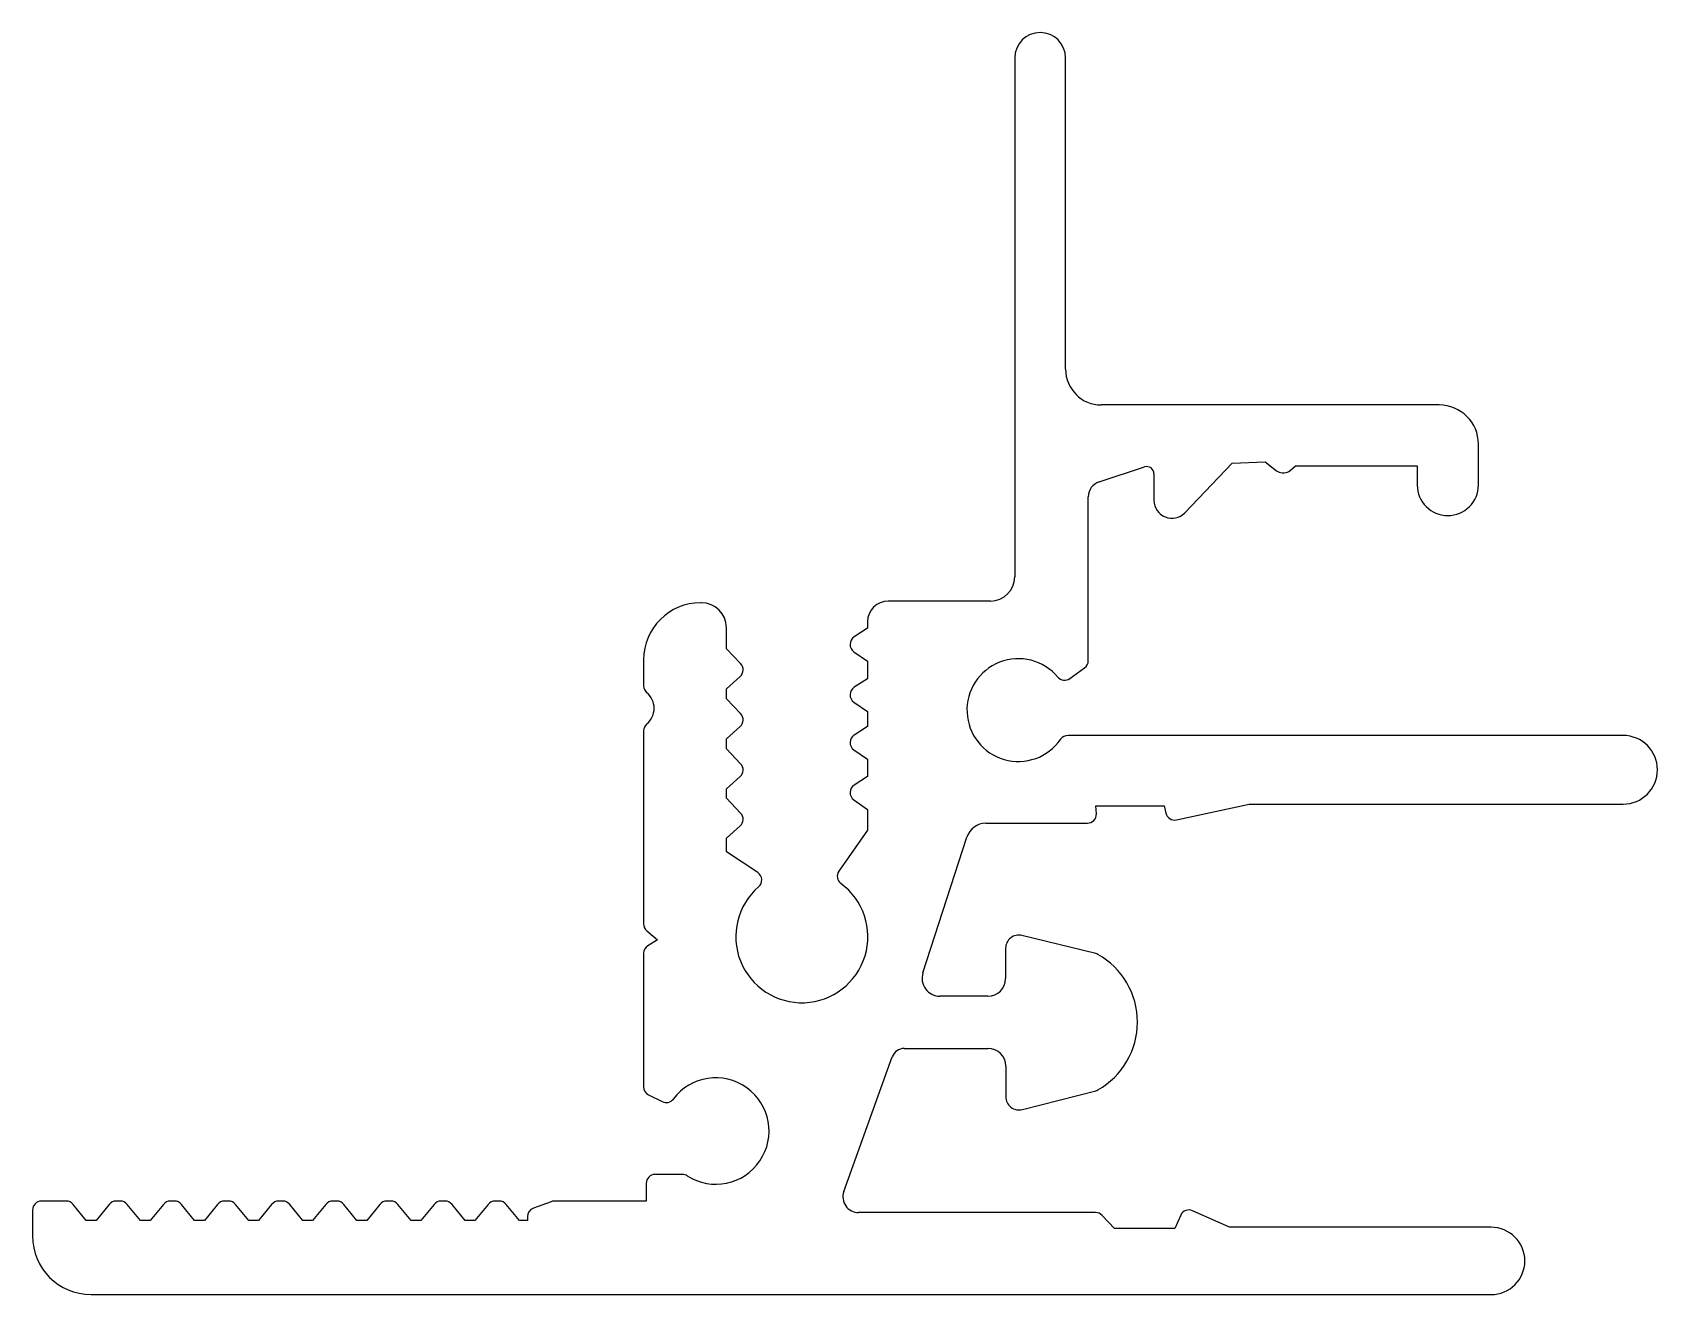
# Model space of a CAD drawing. Extents: x 0.9 to 46.5, y 1.5 to 36.8.
import ezdxf

# ---------------------------------------------------------------- set-up
doc = ezdxf.new("R2010")
doc.units = 0
doc.layers.get('0').update_dxf_attribs({"linetype": 'CONTINUOUS'})

msp = doc.modelspace()

# ---------------------------------------------------------------- linework, layer by layer
for p, q in [((28.452, 36.101), (28.452, 21.566)), ((29.876, 27.379), (29.876, 36.101)), ((40.338, 26.379), (30.876, 26.379)), ((41.438, 24.137), (41.438, 25.279)), ((30.815, 24.225), (32.09, 24.642)), ((33.212, 23.36), (34.542, 24.745)), ((34.542, 24.745), (35.469, 24.785)), ((35.469, 24.785), (35.782, 24.534)), ((36.168, 24.547), (36.31, 24.678)), ((36.31, 24.678), (39.723, 24.678)), ((39.723, 24.678), (39.723, 24.137)), ((32.352, 24.452), (32.352, 23.706)), ((35.938, 24.48), (35.998, 24.48)), ((30.512, 19.215), (30.512, 23.807)), ((19.676, 20.84), (19.659, 20.84)), ((27.772, 20.886), (24.911, 20.886)), ((20.376, 19.548), (20.376, 20.14)), ((24.331, 20.125), (23.955, 19.883)), ((24.331, 20.306), (24.331, 20.125)), ((18.059, 19.24), (18.059, 18.51)), ((20.776, 19.133), (20.376, 19.548)), ((23.948, 19.467), (24.331, 19.203)), ((24.331, 19.203), (24.331, 18.712)), ((20.376, 18.429), (20.763, 18.773)), ((24.331, 18.712), (23.955, 18.47)), ((29.994, 18.715), (30.407, 19.011)), ((20.376, 18.146), (20.376, 18.429)), ((20.776, 17.732), (20.376, 18.146)), ((23.948, 18.054), (24.331, 17.79)), ((24.331, 17.79), (24.331, 17.376)), ((20.376, 17.027), (20.763, 17.371)), ((24.331, 17.376), (23.955, 17.134)), ((18.059, 17.252), (18.059, 11.84)), ((20.376, 16.744), (20.376, 17.027)), ((45.489, 17.122), (29.944, 17.122)), ((20.776, 16.33), (20.376, 16.744)), ((23.948, 16.718), (24.331, 16.454)), ((24.331, 16.454), (24.331, 15.973)), ((20.376, 15.625), (20.763, 15.969)), ((24.331, 15.973), (23.955, 15.731)), ((20.376, 15.363), (20.376, 15.625)), ((20.776, 14.949), (20.376, 15.363)), ((23.948, 15.315), (24.331, 15.051)), ((24.331, 15.051), (24.331, 14.471)), ((30.738, 14.926), (30.727, 15.153)), ((30.727, 15.153), (32.64, 15.153)), ((32.64, 15.153), (32.684, 14.948)), ((32.981, 14.757), (35.019, 15.197)), ((35.019, 15.197), (45.489, 15.197)), ((20.376, 14.244), (20.763, 14.588)), ((27.643, 14.664), (30.488, 14.664)), ((20.376, 13.859), (20.376, 14.244)), ((24.331, 14.471), (23.527, 13.321)), ((25.881, 10.468), (27.11, 14.276)), ((21.254, 13.282), (20.376, 13.859)), ((18.148, 11.649), (18.445, 11.398)), ((18.445, 11.398), (18.177, 11.231)), ((30.719, 11.015), (28.655, 11.519)), ((18.059, 11.019), (18.059, 7.278)), ((28.197, 11.16), (28.197, 10.315)), ((27.697, 9.815), (26.357, 9.815)), ((25.36, 8.355), (27.704, 8.355)), ((23.665, 4.344), (25.021, 8.117)), ((28.204, 7.855), (28.204, 7)), ((18.198, 7.055), (18.58, 6.864)), ((28.666, 6.641), (30.72, 7.17)), ((18.131, 4.575), (18.131, 4.077)), ((19.143, 4.825), (18.381, 4.825)), ((0.946, 3.827), (0.946, 3.101)), ((1.89, 4.077), (1.196, 4.077)), ((2.453, 3.53), (2.085, 3.985)), ((3.095, 3.985), (2.727, 3.53)), ((3.406, 4.077), (3.289, 4.077)), ((3.969, 3.53), (3.601, 3.985)), ((4.611, 3.985), (4.242, 3.53)), ((4.922, 4.077), (4.805, 4.077)), ((5.485, 3.53), (5.116, 3.985)), ((6.126, 3.985), (5.758, 3.53)), ((6.438, 4.077), (6.321, 4.077)), ((7.001, 3.53), (6.632, 3.985)), ((7.642, 3.985), (7.274, 3.53)), ((7.954, 4.077), (7.837, 4.077)), ((8.516, 3.53), (8.148, 3.985)), ((9.158, 3.985), (8.79, 3.53)), ((9.47, 4.077), (9.352, 4.077)), ((10.032, 3.53), (9.664, 3.985)), ((10.674, 3.985), (10.306, 3.53)), ((10.985, 4.077), (10.868, 4.077)), ((11.548, 3.53), (11.18, 3.985)), ((12.19, 3.985), (11.822, 3.53)), ((12.501, 4.077), (12.384, 4.077)), ((13.064, 3.53), (12.696, 3.985)), ((13.706, 3.985), (13.337, 3.53)), ((14.017, 4.077), (13.9, 4.077)), ((14.58, 3.53), (14.211, 3.985)), ((14.809, 3.641), (14.809, 3.53)), ((15.467, 4.061), (14.971, 3.876)), ((18.131, 4.077), (15.555, 4.077)), ((30.715, 3.755), (24.079, 3.755)), ((31.243, 3.314), (30.896, 3.677)), ((33.101, 3.682), (32.936, 3.314)), ((34.467, 3.344), (33.432, 3.808)), ((2.727, 3.53), (2.453, 3.53)), ((4.242, 3.53), (3.969, 3.53)), ((5.758, 3.53), (5.485, 3.53)), ((7.274, 3.53), (7.001, 3.53)), ((8.79, 3.53), (8.516, 3.53)), ((10.306, 3.53), (10.032, 3.53)), ((11.822, 3.53), (11.548, 3.53)), ((13.337, 3.53), (13.064, 3.53)), ((14.809, 3.53), (14.58, 3.53)), ((32.936, 3.314), (31.243, 3.314)), ((41.795, 3.344), (34.467, 3.344)), ((2.586, 1.461), (41.795, 1.461))]:
    msp.add_line(p, q)
for centre, radius, start, end in [((29.164, 36.101), 0.712, 0, 180), ((30.876, 27.379), 1, 180, 270), ((40.338, 25.279), 1.1, 0, 90), ((32.152, 24.452), 0.2, 0, 108.109), ((30.952, 23.807), 0.44, 108.109, 180), ((35.938, 24.73), 0.25, 231.3184, 270), ((35.998, 24.73), 0.25, 270, 312.8993), ((40.58, 24.137), 0.857, 180, 0), ((32.852, 23.706), 0.5, 180, 316.1807), ((27.772, 21.566), 0.68, 270, 0), ((19.659, 19.24), 1.6, 90, 180), ((19.676, 20.14), 0.7, 360, 90), ((24.911, 20.306), 0.58, 90, 180), ((24.09, 19.673), 0.25, 122.6709, 235.401), ((20.597, 18.96), 0.25, 311.6379, 44.0287), ((28.554, 17.832), 1.44, 40.0093, 325.3786), ((30.262, 19.215), 0.25, 305.5904, 360), ((29.848, 18.919), 0.25, 220.0093, 305.5904), ((18.309, 18.51), 0.25, 180, 230.0854), ((17.784, 17.881), 0.57, 309.9146, 50.0854), ((24.09, 18.26), 0.25, 122.6709, 235.401), ((18.309, 17.252), 0.25, 129.9146, 180), ((20.597, 17.558), 0.25, 311.6379, 44.0287), ((24.09, 16.924), 0.25, 122.6709, 235.401), ((29.944, 16.872), 0.25, 90, 145.3786), ((45.489, 16.159), 0.962, 270, 90), ((20.597, 16.156), 0.25, 311.6378, 44.0287), ((24.09, 15.521), 0.25, 122.6709, 235.401), ((20.597, 14.775), 0.25, 311.6378, 44.0273), ((27.643, 14.104), 0.56, 90, 162.1125), ((30.488, 14.914), 0.25, 270, 2.7491), ((32.928, 15.001), 0.25, 192.1848, 282.1865), ((21.117, 13.073), 0.25, 310.8253, 56.7111), ((23.732, 13.177), 0.25, 145.0346, 233.7425), ((22.49, 11.484), 1.85, 130.8253, 53.7425), ((18.309, 11.84), 0.25, 180, 229.7703), ((28.567, 11.16), 0.37, 76.2612, 180), ((18.309, 11.019), 0.25, 121.8831, 180), ((30.659, 10.772), 0.25, 60.5392, 76.2612), ((29.71, 9.092), 2.179, 299.4165, 60.5392), ((26.357, 10.315), 0.5, 162.1125, 270), ((27.697, 10.315), 0.5, 270, 0), ((25.36, 7.995), 0.36, 90, 160.2267), ((27.704, 7.855), 0.5, 0, 90), ((20.081, 6.04), 1.49, 237.3486, 142.9947), ((18.309, 7.278), 0.25, 180, 243.4713), ((18.692, 7.087), 0.25, 243.4713, 322.9947), ((28.574, 7), 0.37, 180, 284.4334), ((30.658, 7.412), 0.25, 284.4334, 299.4165), ((18.381, 4.575), 0.25, 90, 180), ((19.143, 4.575), 0.25, 57.3486, 90), ((24.079, 4.195), 0.44, 160.2267, 270), ((1.196, 3.827), 0.25, 90, 180), ((1.89, 3.827), 0.25, 38.9891, 90), ((3.289, 3.827), 0.25, 90, 141.011), ((3.406, 3.827), 0.25, 38.989, 90), ((4.805, 3.827), 0.25, 90, 141.0109), ((4.922, 3.827), 0.25, 38.9891, 90), ((6.321, 3.827), 0.25, 90, 141.011), ((6.438, 3.827), 0.25, 38.989, 90), ((7.837, 3.827), 0.25, 90, 141.01), ((7.954, 3.827), 0.25, 38.9891, 90), ((9.352, 3.827), 0.25, 90, 141.011), ((9.47, 3.827), 0.25, 38.989, 90), ((10.868, 3.827), 0.25, 90, 141.011), ((10.985, 3.827), 0.25, 38.99, 90), ((12.384, 3.827), 0.25, 90, 141.011), ((12.501, 3.827), 0.25, 38.989, 90), ((13.9, 3.827), 0.25, 90, 141.011), ((14.017, 3.827), 0.25, 38.989, 90), ((15.059, 3.641), 0.25, 110.5253, 180), ((15.555, 3.827), 0.25, 90, 110.5253), ((30.715, 3.505), 0.25, 43.6409, 90), ((33.329, 3.58), 0.25, 65.841, 155.8403), ((41.795, 2.402), 0.942, 270, 90), ((2.586, 3.101), 1.64, 180, 270)]:
    msp.add_arc(centre, radius, start, end)

doc.saveas('drawing.dxf')
